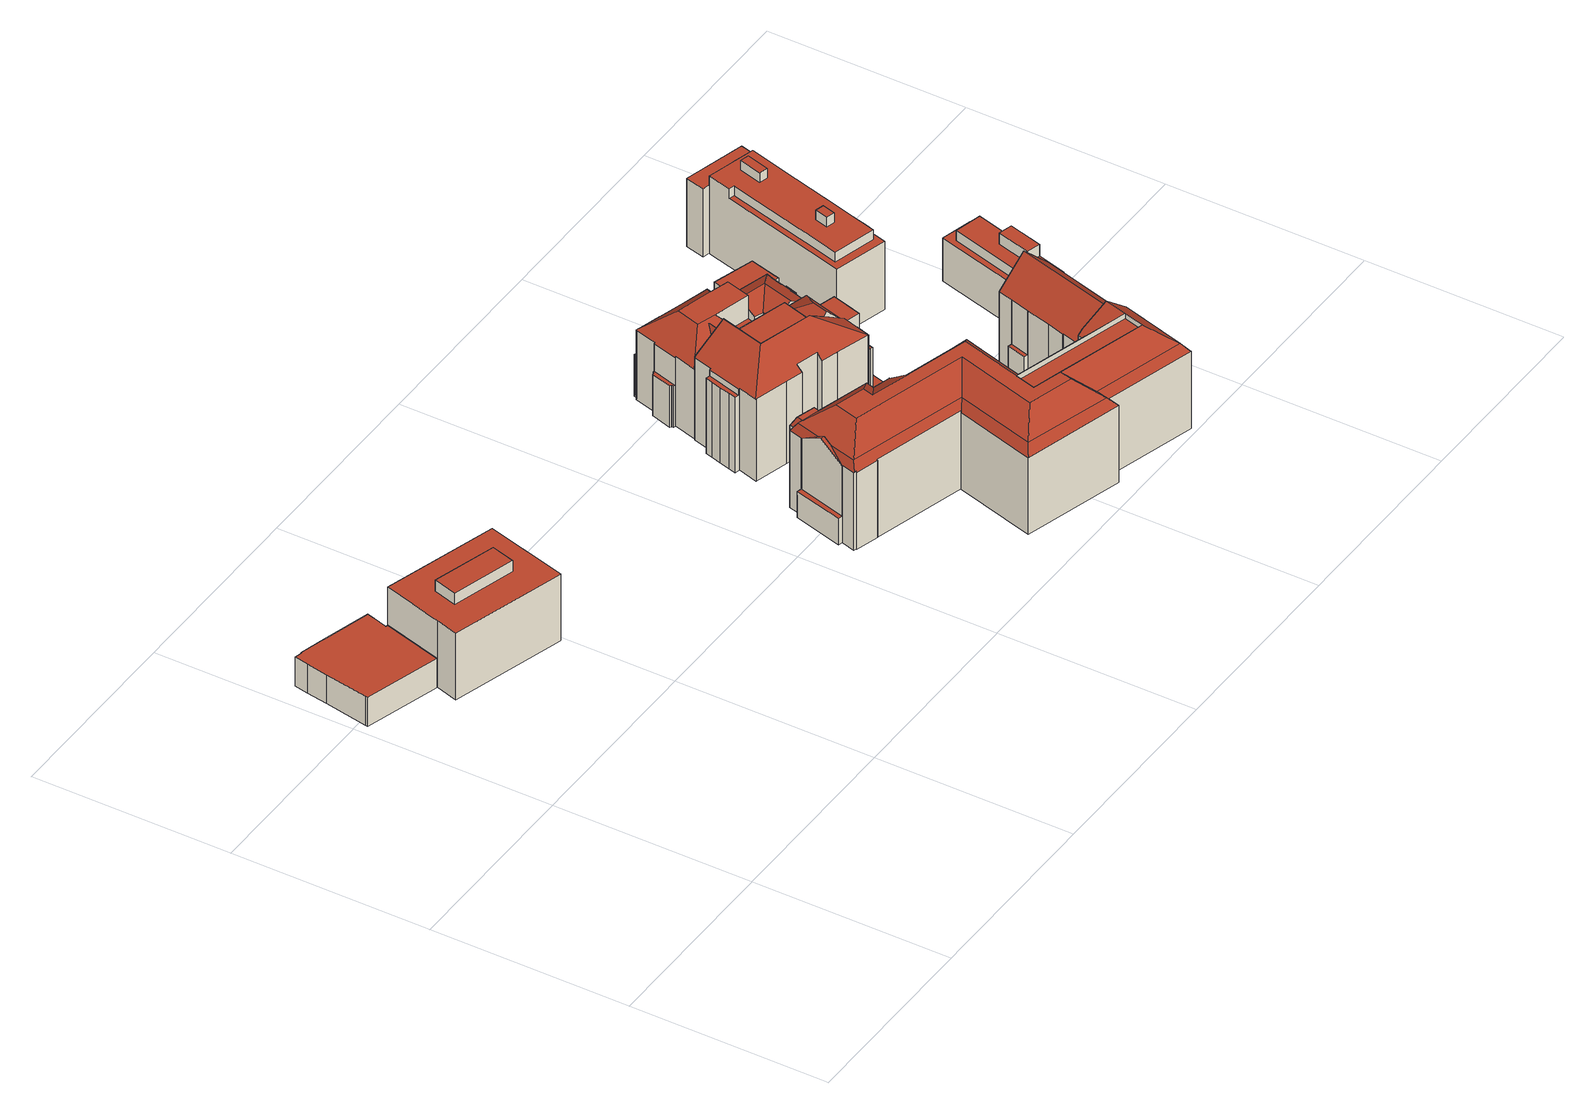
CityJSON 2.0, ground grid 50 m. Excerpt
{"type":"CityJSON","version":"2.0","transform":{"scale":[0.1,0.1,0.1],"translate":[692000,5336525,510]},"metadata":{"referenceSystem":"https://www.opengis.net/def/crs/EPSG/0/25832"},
"CityObjects":{
"building1":{"type":"Building","attributes":{"Gemeindeschluessel":"09162000","HoeheDach":"519.563","HoeheGrund":"511.660","Methode":"1000","NiedrigsteTraufeDesGebaeudes":"519.563","Geometrietyp2DReferenz":"3000","function":"31001_9998","roofType":"1000","measuredHeight":7.9,"storeysAboveGround":2},"geometry":[{"type":"Solid","lod":"2","boundaries":[[[[0,1,2,3]],[[4,5,6,7]],[[8,9,10,11]],[[12,0,3,13]],[[14,15,16,17]],[[1,4,7,2]],[[9,18,19,15,14,20,5,4,1,0,12,10]],[[6,5,20,21]],[[16,15,19,22]],[[20,14,17,21]],[[19,18,23,22]],[[18,9,8,23]],[[3,2,7,6,21,17,16,22,23,8,11,13]],[[11,10,12,13]]]],"semantics":{"surfaces":[{"type":"WallSurface"},{"type":"RoofSurface","Dachneigung":"90.000","Dachorientierung":"-1.000","Flaeche":"439.827","Z_MAX":"7.903","Z_MAX_ASL":"519.563","Z_MIN":"7.903","Z_MIN_ASL":"519.563"},{"type":"GroundSurface"}],"values":[[0,0,0,0,0,0,1,0,0,0,0,0,2,0]]}}]},
"building2":{"type":"Building","attributes":{"Gemeindeschluessel":"09162000","HoeheDach":"532.990","HoeheGrund":"511.790","Methode":"2000","NiedrigsteTraufeDesGebaeudes":"529.990","Geometrietyp2DReferenz":"3000","function":"31001_9998","roofType":"1000","measuredHeight":21.2,"storeysAboveGround":5},"address":[{"country":"Germany","locality":"München","thoroughfareName":"Leopoldstraße 3"}],"geometry":[{"type":"Solid","lod":"2","boundaries":[[[[24,25,26,27,28,29,30,31,32,33,34]],[[35,36,37,38]],[[39,40,41,42,43,44,45,46,47,48,49],[38,37,50,51]],[[46,45,44,32,31,30,29,47]],[[48,47,29,28]],[[36,52,50,37]],[[52,53,51,50]],[[35,53,52,36]],[[26,39,49,48,28,27]],[[53,35,38,51]],[[25,24,34,33,43,42,41,40,39,26]],[[44,43,33,32]]]],"semantics":{"surfaces":[{"type":"GroundSurface"},{"type":"WallSurface"},{"type":"RoofSurface","Dachneigung":"90.000","Dachorientierung":"-1.000","Flaeche":"544.392","Z_MAX":"18.200","Z_MAX_ASL":"529.990","Z_MIN":"18.200","Z_MIN_ASL":"529.990"},{"type":"RoofSurface","Dachneigung":"90.000","Dachorientierung":"-1.000","Flaeche":"103.008","Z_MAX":"21.200","Z_MAX_ASL":"532.990","Z_MIN":"21.200","Z_MIN_ASL":"532.990"}],"values":[[0,1,2,1,1,1,1,3,1,1,1,1]]}}]},
"building3":{"type":"Building","attributes":{"Gemeindeschluessel":"09162000","HoeheDach":"538.850","HoeheGrund":"510.760","Methode":"2000","NiedrigsteTraufeDesGebaeudes":"517.900","Geometrietyp2DReferenz":"3000","function":"31001_9998","roofType":"1000","measuredHeight":28.09,"storeysAboveGround":4},"address":[{"country":"Germany","locality":"München","thoroughfareName":"Leopoldstraße 8,10"}],"geometry":[{"type":"Solid","lod":"2","boundaries":[[[[54,55,56,57]],[[58,59,60,61]],[[62,63,64,65,66,67]],[[68,69,70,71]],[[72,73,74,75,76]],[[77,57,56,78]],[[79,80,81,82,83,84]],[[85,86,87,88,89,90]],[[91,92,93,94]],[[95,96,97,98,99,100,101]],[[102,67,66,103]],[[104,105,106,107,108,109]],[[106,110,111,112,113,107]],[[114,115,72,76]],[[116,117,118,119,120,94,93,121,122,123,85,90,62,67,102,124,125,115,114,126,127,128,105,104,129,130,131,132,133,134,135,136]],[[113,137,108,107]],[[74,138,139,140,141,142]],[[134,143,79,84,144,135]],[[98,97,132,131]],[[145,146,147,148]],[[149,150,116,136]],[[151,152,137,113,153]],[[154,118,117,155]],[[128,77,78,110,106,105]],[[120,156,91,94]],[[130,157,158,99,98,131]],[[146,145,156,120,119]],[[159,160,161,154,155]],[[161,147,146,154]],[[162,124,102,103,163]],[[164,148,147,165]],[[166,61,60,167]],[[63,89,88,64]],[[82,167,60,59,168]],[[149,136,135,144]],[[133,96,169,143,134]],[[89,63,62,90]],[[93,92,170,121]],[[69,65,64,88,87,70]],[[171,157,130,129]],[[86,85,123,172]],[[142,141,112,111]],[[151,153,58,173,174]],[[151,174,173,101,100]],[[170,175,122,121]],[[91,156,145,148,176,177,175,170,92]],[[178,179,142,111,55,54,180]],[[157,151,158]],[[84,83,149,144]],[[155,117,116,150,159]],[[110,78,56,55,111]],[[160,159,150,149,83]],[[127,126,178,180]],[[127,180,54,57,77,128]],[[181,125,124,162,182]],[[81,183,173,58,184]],[[82,168,160,83]],[[58,61,166,81,184]],[[179,75,74,142]],[[139,68,185,176,186,140]],[[97,96,133,132]],[[168,187,161,160]],[[146,119,118,154]],[[178,126,114,76,75,179]],[[108,137,152,151,157,171,109]],[[66,65,69,68]],[[72,115,125,181]],[[158,151,100,99]],[[165,187,168,59,58,153,113,112,141,140,186,164]],[[182,188,73,72,181]],[[68,71,185]],[[177,176,185,87,86,172]],[[162,163,138,188,182]],[[73,188,138,74]],[[161,187,165,147]],[[103,139,138,163]],[[87,185,71,70]],[[122,175,177,172,123]],[[66,68,139,103]],[[82,81,166,167]],[[173,183,95,101]],[[183,169,96,95]],[[109,171,129,104]],[[79,143,169,183,81,80]],[[186,176,148,164]]]],"semantics":{"surfaces":[{"type":"WallSurface"},{"type":"RoofSurface","Dachneigung":"59.174","Dachorientierung":"17.827","Flaeche":"2.311","Z_MAX":"24.580","Z_MAX_ASL":"535.340","Z_MIN":"23.460","Z_MIN_ASL":"534.220"},{"type":"RoofSurface","Dachneigung":"26.256","Dachorientierung":"107.941","Flaeche":"3.489","Z_MAX":"23.460","Z_MAX_ASL":"534.220","Z_MIN":"21.036","Z_MIN_ASL":"531.796"},{"type":"RoofSurface","Dachneigung":"90.000","Dachorientierung":"-1.000","Flaeche":"3.709","Z_MAX":"7.140","Z_MAX_ASL":"517.900","Z_MIN":"7.140","Z_MIN_ASL":"517.900"},{"type":"RoofSurface","Dachneigung":"50.966","Dachorientierung":"107.942","Flaeche":"104.123","Z_MAX":"28.090","Z_MAX_ASL":"538.850","Z_MIN":"23.460","Z_MIN_ASL":"534.220"},{"type":"RoofSurface","Dachneigung":"90.000","Dachorientierung":"-1.000","Flaeche":"59.352","Z_MAX":"20.480","Z_MAX_ASL":"531.240","Z_MIN":"20.480","Z_MIN_ASL":"531.240"},{"type":"RoofSurface","Dachneigung":"52.834","Dachorientierung":"17.827","Flaeche":"57.480","Z_MAX":"28.090","Z_MAX_ASL":"538.850","Z_MIN":"23.460","Z_MIN_ASL":"534.220"},{"type":"GroundSurface"},{"type":"RoofSurface","Dachneigung":"49.336","Dachorientierung":"17.827","Flaeche":"99.734","Z_MAX":"28.090","Z_MAX_ASL":"538.850","Z_MIN":"23.460","Z_MIN_ASL":"534.220"},{"type":"RoofSurface","Dachneigung":"32.653","Dachorientierung":"287.941","Flaeche":"60.347","Z_MAX":"23.460","Z_MAX_ASL":"534.220","Z_MIN":"21.048","Z_MIN_ASL":"531.808"},{"type":"RoofSurface","Dachneigung":"44.513","Dachorientierung":"17.827","Flaeche":"122.888","Z_MAX":"28.090","Z_MAX_ASL":"538.850","Z_MIN":"23.460","Z_MIN_ASL":"534.220"},{"type":"RoofSurface","Dachneigung":"41.590","Dachorientierung":"107.941","Flaeche":"9.948","Z_MAX":"23.460","Z_MAX_ASL":"534.220","Z_MIN":"21.017","Z_MIN_ASL":"531.777"},{"type":"RoofSurface","Dachneigung":"32.766","Dachorientierung":"197.967","Flaeche":"70.292","Z_MAX":"23.460","Z_MAX_ASL":"534.220","Z_MIN":"21.048","Z_MIN_ASL":"531.808"},{"type":"RoofSurface","Dachneigung":"49.360","Dachorientierung":"287.941","Flaeche":"150.425","Z_MAX":"28.090","Z_MAX_ASL":"538.850","Z_MIN":"23.460","Z_MIN_ASL":"534.220"},{"type":"RoofSurface","Dachneigung":"90.000","Dachorientierung":"-1.000","Flaeche":"167.491","Z_MAX":"26.730","Z_MAX_ASL":"537.490","Z_MIN":"26.730","Z_MIN_ASL":"537.490"},{"type":"RoofSurface","Dachneigung":"90.000","Dachorientierung":"-1.000","Flaeche":"14.754","Z_MAX":"7.270","Z_MAX_ASL":"518.030","Z_MIN":"7.270","Z_MIN_ASL":"518.030"},{"type":"RoofSurface","Dachneigung":"51.242","Dachorientierung":"107.941","Flaeche":"18.371","Z_MAX":"28.090","Z_MAX_ASL":"538.850","Z_MIN":"23.460","Z_MIN_ASL":"534.220"},{"type":"RoofSurface","Dachneigung":"45.189","Dachorientierung":"107.941","Flaeche":"106.123","Z_MAX":"28.090","Z_MAX_ASL":"538.850","Z_MIN":"23.460","Z_MIN_ASL":"534.220"},{"type":"RoofSurface","Dachneigung":"31.297","Dachorientierung":"197.827","Flaeche":"79.608","Z_MAX":"23.460","Z_MAX_ASL":"534.220","Z_MIN":"21.048","Z_MIN_ASL":"531.808"},{"type":"RoofSurface","Dachneigung":"23.734","Dachorientierung":"107.941","Flaeche":"7.622","Z_MAX":"23.460","Z_MAX_ASL":"534.220","Z_MIN":"20.970","Z_MIN_ASL":"531.730"},{"type":"RoofSurface","Dachneigung":"35.873","Dachorientierung":"107.807","Flaeche":"2.321","Z_MAX":"23.460","Z_MAX_ASL":"534.220","Z_MIN":"21.005","Z_MIN_ASL":"531.765"},{"type":"RoofSurface","Dachneigung":"36.735","Dachorientierung":"107.942","Flaeche":"53.669","Z_MAX":"23.460","Z_MAX_ASL":"534.220","Z_MIN":"21.027","Z_MIN_ASL":"531.787"},{"type":"RoofSurface","Dachneigung":"30.946","Dachorientierung":"197.967","Flaeche":"67.304","Z_MAX":"23.460","Z_MAX_ASL":"534.220","Z_MIN":"21.018","Z_MIN_ASL":"531.778"},{"type":"RoofSurface","Dachneigung":"44.133","Dachorientierung":"17.967","Flaeche":"161.481","Z_MAX":"28.090","Z_MAX_ASL":"538.850","Z_MIN":"23.460","Z_MIN_ASL":"534.220"},{"type":"RoofSurface","Dachneigung":"51.711","Dachorientierung":"197.967","Flaeche":"179.205","Z_MAX":"28.090","Z_MAX_ASL":"538.850","Z_MIN":"23.460","Z_MIN_ASL":"534.220"},{"type":"RoofSurface","Dachneigung":"30.890","Dachorientierung":"17.827","Flaeche":"38.409","Z_MAX":"23.460","Z_MAX_ASL":"534.220","Z_MIN":"21.036","Z_MIN_ASL":"531.796"},{"type":"RoofSurface","Dachneigung":"52.738","Dachorientierung":"287.942","Flaeche":"91.034","Z_MAX":"28.090","Z_MAX_ASL":"538.850","Z_MIN":"23.460","Z_MIN_ASL":"534.220"},{"type":"RoofSurface","Dachneigung":"48.465","Dachorientierung":"107.941","Flaeche":"22.266","Z_MAX":"28.090","Z_MAX_ASL":"538.850","Z_MIN":"23.460","Z_MIN_ASL":"534.220"},{"type":"RoofSurface","Dachneigung":"31.992","Dachorientierung":"17.827","Flaeche":"62.378","Z_MAX":"23.460","Z_MAX_ASL":"534.220","Z_MIN":"20.989","Z_MIN_ASL":"531.749"},{"type":"RoofSurface","Dachneigung":"59.520","Dachorientierung":"17.833","Flaeche":"2.571","Z_MAX":"23.460","Z_MAX_ASL":"534.220","Z_MIN":"21.046","Z_MIN_ASL":"531.806"},{"type":"RoofSurface","Dachneigung":"90.000","Dachorientierung":"-1.000","Flaeche":"261.345","Z_MAX":"28.090","Z_MAX_ASL":"538.850","Z_MIN":"28.090","Z_MIN_ASL":"538.850"},{"type":"RoofSurface","Dachneigung":"26.241","Dachorientierung":"17.827","Flaeche":"16.081","Z_MAX":"23.460","Z_MAX_ASL":"534.220","Z_MIN":"21.077","Z_MIN_ASL":"531.838"},{"type":"RoofSurface","Dachneigung":"23.009","Dachorientierung":"287.941","Flaeche":"14.227","Z_MAX":"23.460","Z_MAX_ASL":"534.220","Z_MIN":"21.000","Z_MIN_ASL":"531.760"},{"type":"RoofSurface","Dachneigung":"23.731","Dachorientierung":"287.943","Flaeche":"3.412","Z_MAX":"23.460","Z_MAX_ASL":"534.220","Z_MIN":"21.019","Z_MIN_ASL":"531.779"},{"type":"RoofSurface","Dachneigung":"90.000","Dachorientierung":"-1.000","Flaeche":"7.435","Z_MAX":"23.460","Z_MAX_ASL":"534.220","Z_MIN":"23.460","Z_MIN_ASL":"534.220"},{"type":"RoofSurface","Dachneigung":"49.878","Dachorientierung":"197.967","Flaeche":"124.603","Z_MAX":"28.090","Z_MAX_ASL":"538.850","Z_MIN":"23.460","Z_MIN_ASL":"534.220"},{"type":"RoofSurface","Dachneigung":"30.889","Dachorientierung":"17.828","Flaeche":"3.080","Z_MAX":"23.460","Z_MAX_ASL":"534.220","Z_MIN":"20.990","Z_MIN_ASL":"531.750"},{"type":"RoofSurface","Dachneigung":"62.251","Dachorientierung":"197.673","Flaeche":"5.371","Z_MAX":"24.580","Z_MAX_ASL":"535.340","Z_MIN":"21.000","Z_MIN_ASL":"531.760"},{"type":"RoofSurface","Dachneigung":"23.010","Dachorientierung":"287.941","Flaeche":"13.316","Z_MAX":"23.460","Z_MAX_ASL":"534.220","Z_MIN":"21.024","Z_MIN_ASL":"531.784"},{"type":"RoofSurface","Dachneigung":"61.219","Dachorientierung":"287.942","Flaeche":"35.276","Z_MAX":"28.090","Z_MAX_ASL":"538.850","Z_MIN":"23.460","Z_MIN_ASL":"534.220"},{"type":"RoofSurface","Dachneigung":"51.173","Dachorientierung":"197.827","Flaeche":"230.699","Z_MAX":"28.090","Z_MAX_ASL":"538.850","Z_MIN":"23.460","Z_MIN_ASL":"534.220"}],"values":[[0,0,0,1,2,3,4,0,0,5,0,0,6,0,7,0,8,0,0,9,0,10,0,0,0,0,0,11,12,0,13,14,15,0,0,0,0,0,0,0,0,16,17,0,0,18,19,20,21,0,0,22,0,0,0,23,24,0,25,26,0,27,0,0,28,29,0,0,30,31,0,32,33,34,35,36,37,0,38,0,0,0,0,39,40]]}}]},
"building4":{"type":"Building","attributes":{"Gemeindeschluessel":"09162000","HoeheDach":"540.320","HoeheGrund":"511.860","Methode":"2000","NiedrigsteTraufeDesGebaeudes":"517.241","Geometrietyp2DReferenz":"3000","function":"31001_2000","roofType":"2100","measuredHeight":28.46,"storeysAboveGround":8},"address":[{"country":"Germany","locality":"München","thoroughfareName":"Leopoldstraße 16"}],"geometry":[{"type":"Solid","lod":"2","boundaries":[[[[189,190,191,192,193,194,195]],[[196,197,198,199,200,201,202]],[[203,204,205,206,207,208,209,210]],[[211,212,213,214]],[[215,216,217,218]],[[208,207,219]],[[200,199,220,221]],[[222,223,224,225]],[[226,196,202,227,228,229]],[[230,231,232,233]],[[234,235,236,237,238]],[[199,198,239,220]],[[240,241,242,243]],[[216,244,245,217]],[[228,240,243,229]],[[246,247,210,209,248,249]],[[250,246,249,251,252,225,224,253,254,218,217,245,255,234,238,221,220,239,256,226,229,243,242,257,258,259,260,261,262,263,264,265,266,267,268,269,270,271]],[[207,206,272,273,192,191,274,219]],[[194,193,266,265]],[[261,275,276,277,190,189,262]],[[278,279,258,257]],[[270,280,281,282,283,271]],[[281,204,203,282]],[[197,196,226,256]],[[284,255,245,244]],[[248,285,251,249]],[[219,274,286]],[[287,288,260,259]],[[211,288,287,289,290,212]],[[291,280,270,269]],[[276,275,214,213,292]],[[274,191,190,277,233,232,286]],[[216,215,293,294,223,222,295,296,297,236,235,284,244]],[[294,253,224,223]],[[284,235,234,255]],[[238,237,298,201,200,221]],[[299,300,290,289,301,297]],[[286,232,231,299,297,296]],[[285,302,252,251]],[[283,303,250,271]],[[230,233,292,213,212,290,300]],[[273,272,268,267]],[[241,278,257,242]],[[252,302,295,222,225]],[[202,201,298,227]],[[296,295,302,285,248,209,208,219,286]],[[303,247,246,250]],[[266,193,192,273,267]],[[298,237,236,297,301,279,278,241,240,228,227]],[[293,215,218,254]],[[299,231,230,300]],[[260,288,211,214,275,261]],[[189,195,263,262]],[[198,197,256,239]],[[303,283,282,203,210,247]],[[268,272,206,205,291,269]],[[294,293,254,253]],[[280,291,205,204,281]],[[258,279,301,289,287,259]],[[194,265,264,263,195]],[[233,277,276,292]]]],"semantics":{"surfaces":[{"type":"RoofSurface","Dachneigung":"56.124","Dachorientierung":"15.648","Flaeche":"45.035","Z_MAX":"26.840","Z_MAX_ASL":"538.700","Z_MIN":"21.681","Z_MIN_ASL":"533.541"},{"type":"RoofSurface","Dachneigung":"90.000","Dachorientierung":"-1.000","Flaeche":"9.983","Z_MAX":"20.670","Z_MAX_ASL":"532.530","Z_MIN":"20.670","Z_MIN_ASL":"532.530"},{"type":"WallSurface"},{"type":"GroundSurface"},{"type":"RoofSurface","Dachneigung":"43.480","Dachorientierung":"105.672","Flaeche":"57.763","Z_MAX":"26.840","Z_MAX_ASL":"538.700","Z_MIN":"21.550","Z_MIN_ASL":"533.410"},{"type":"RoofSurface","Dachneigung":"90.000","Dachorientierung":"-1.000","Flaeche":"30.582","Z_MAX":"22.020","Z_MAX_ASL":"533.880","Z_MIN":"22.020","Z_MIN_ASL":"533.880"},{"type":"RoofSurface","Dachneigung":"90.000","Dachorientierung":"-1.000","Flaeche":"22.868","Z_MAX":"5.381","Z_MAX_ASL":"517.241","Z_MIN":"5.381","Z_MIN_ASL":"517.241"},{"type":"RoofSurface","Dachneigung":"43.480","Dachorientierung":"285.672","Flaeche":"58.240","Z_MAX":"26.840","Z_MAX_ASL":"538.700","Z_MIN":"21.550","Z_MIN_ASL":"533.410"},{"type":"RoofSurface","Dachneigung":"52.294","Dachorientierung":"195.845","Flaeche":"218.778","Z_MAX":"28.460","Z_MAX_ASL":"540.320","Z_MIN":"22.411","Z_MIN_ASL":"534.271"},{"type":"RoofSurface","Dachneigung":"58.410","Dachorientierung":"105.672","Flaeche":"46.708","Z_MAX":"28.460","Z_MAX_ASL":"540.320","Z_MIN":"22.290","Z_MIN_ASL":"534.150"},{"type":"RoofSurface","Dachneigung":"55.357","Dachorientierung":"285.668","Flaeche":"166.112","Z_MAX":"28.460","Z_MAX_ASL":"540.320","Z_MIN":"22.291","Z_MIN_ASL":"534.151"},{"type":"RoofSurface","Dachneigung":"90.000","Dachorientierung":"-1.000","Flaeche":"112.829","Z_MAX":"27.379","Z_MAX_ASL":"539.239","Z_MIN":"27.379","Z_MIN_ASL":"539.239"},{"type":"RoofSurface","Dachneigung":"90.000","Dachorientierung":"-1.000","Flaeche":"18.267","Z_MAX":"14.270","Z_MAX_ASL":"526.130","Z_MIN":"14.270","Z_MIN_ASL":"526.130"},{"type":"RoofSurface","Dachneigung":"90.000","Dachorientierung":"-1.000","Flaeche":"35.562","Z_MAX":"21.148","Z_MAX_ASL":"533.008","Z_MIN":"21.148","Z_MIN_ASL":"533.008"}],"values":[[0,1,2,2,2,2,2,2,2,2,2,2,2,2,2,2,3,4,2,2,2,2,2,2,2,2,2,2,5,2,6,7,8,2,2,2,2,2,2,2,2,2,2,2,2,9,2,2,10,2,11,2,2,2,12,2,2,13,2,2,2]]}}]},
"building5":{"type":"Building","attributes":{"Gemeindeschluessel":"09162000","HoeheDach":"536.640","HoeheGrund":"512.009","Methode":"2000","NiedrigsteTraufeDesGebaeudes":"523.307","Geometrietyp2DReferenz":"3000","function":"31001_2000","roofType":"3100","measuredHeight":24.63,"storeysAboveGround":6},"address":[{"country":"Germany","locality":"München","thoroughfareName":"Leopoldstraße 18"}],"geometry":[{"type":"Solid","lod":"2","boundaries":[[[[304,305,306,307]],[[308,309,310,311,312]],[[313,314,315,316]],[[317,318,319,320]],[[321,322,323,324]],[[315,314,325,326,327,328]],[[329,330,331,332]],[[333,334,335,336,337,338]],[[339,340,305,304,341,342]],[[318,343,344,319]],[[345,346,347,308,312]],[[348,349,350,351]],[[350,349,352,353,354,355]],[[336,356,357,358]],[[359,360,361,362]],[[363,364,365,366,367,368,369,322,321,370]],[[371,372,323,322,369]],[[373,374,375,376]],[[344,343,377,378,313,316]],[[379,380,381]],[[371,369,368,382,383,341,304,307]],[[325,384,385,326]],[[330,340,339,331]],[[386,387,388,389]],[[327,326,385,390]],[[391,359,362,392]],[[340,330,329,393,394,395,396,397,306,305]],[[397,396,398,399]],[[347,346,333,338]],[[400,401,402,403,348,351]],[[404,405,333,346,345]],[[383,401,400,406]],[[395,394,407,408]],[[334,333,405,409]],[[353,352,403,402]],[[410,411,370,321,324]],[[412,413,337,382,368,367]],[[360,414,415,361]],[[345,378,377,404]],[[416,390,385,384,417,418]],[[396,395,408,398]],[[419,420,421,422]],[[414,317,320,415]],[[423,424,366,365,425]],[[356,336,335,426]],[[427,428,375,374]],[[365,364,429,411,410,425]],[[312,311,389,388,430]],[[367,427,374,373,309,412]],[[372,371,307,306,397,399]],[[412,309,308,347,413]],[[424,428,427,367,366]],[[315,328,416,418,431,422,421,381,432,387,386,423,425,410,324,323,372,399,398,408,407,433,332,331,339,342,406,400,351,350,355,357,356,426,392,362,361,415,320,319,344,316]],[[387,432,381,380,430,388]],[[354,353,402,401,383,382,337,336,358]],[[380,379,420,419,434,417,384,325,314,313,378,345,312,430]],[[392,426,335,334,409,391]],[[420,379,381,421]],[[354,358,357,355]],[[394,393,433,407]],[[389,311,310,376,375,428,424,423,386]],[[327,390,416,328]],[[341,383,406,342]],[[363,429,364]],[[431,418,417,434]],[[434,419,422,431]],[[413,347,338,337]],[[429,363,370,411]],[[310,309,373,376]],[[404,377,343,318,317,414,360,359,391,409,405]],[[349,348,403,352]],[[393,329,332,433]]]],"semantics":{"surfaces":[{"type":"WallSurface"},{"type":"RoofSurface","Dachneigung":"58.298","Dachorientierung":"195.631","Flaeche":"25.368","Z_MAX":"22.622","Z_MAX_ASL":"534.631","Z_MIN":"19.839","Z_MIN_ASL":"531.848"},{"type":"RoofSurface","Dachneigung":"41.143","Dachorientierung":"105.826","Flaeche":"24.577","Z_MAX":"24.631","Z_MAX_ASL":"536.640","Z_MIN":"18.831","Z_MIN_ASL":"530.840"},{"type":"RoofSurface","Dachneigung":"58.296","Dachorientierung":"15.638","Flaeche":"53.718","Z_MAX":"22.622","Z_MAX_ASL":"534.631","Z_MIN":"19.692","Z_MIN_ASL":"531.701"},{"type":"RoofSurface","Dachneigung":"44.523","Dachorientierung":"195.641","Flaeche":"68.696","Z_MAX":"24.631","Z_MAX_ASL":"536.640","Z_MIN":"18.902","Z_MIN_ASL":"530.911"},{"type":"RoofSurface","Dachneigung":"90.000","Dachorientierung":"-1.000","Flaeche":"8.397","Z_MAX":"18.311","Z_MAX_ASL":"530.320","Z_MIN":"18.311","Z_MIN_ASL":"530.320"},{"type":"RoofSurface","Dachneigung":"47.956","Dachorientierung":"285.835","Flaeche":"105.496","Z_MAX":"24.631","Z_MAX_ASL":"536.640","Z_MIN":"18.831","Z_MIN_ASL":"530.840"},{"type":"RoofSurface","Dachneigung":"90.000","Dachorientierung":"-1.000","Flaeche":"3.761","Z_MAX":"18.459","Z_MAX_ASL":"530.468","Z_MIN":"18.459","Z_MIN_ASL":"530.468"},{"type":"RoofSurface","Dachneigung":"90.000","Dachorientierung":"-1.000","Flaeche":"6.158","Z_MAX":"11.301","Z_MAX_ASL":"523.310","Z_MIN":"11.301","Z_MIN_ASL":"523.310"},{"type":"RoofSurface","Dachneigung":"90.000","Dachorientierung":"-1.000","Flaeche":"93.072","Z_MAX":"24.631","Z_MAX_ASL":"536.640","Z_MIN":"24.631","Z_MIN_ASL":"536.640"},{"type":"RoofSurface","Dachneigung":"59.459","Dachorientierung":"285.837","Flaeche":"31.982","Z_MAX":"22.622","Z_MAX_ASL":"534.631","Z_MIN":"19.839","Z_MIN_ASL":"531.848"},{"type":"RoofSurface","Dachneigung":"42.836","Dachorientierung":"105.836","Flaeche":"20.986","Z_MAX":"24.631","Z_MAX_ASL":"536.640","Z_MIN":"18.831","Z_MIN_ASL":"530.840"},{"type":"GroundSurface"},{"type":"RoofSurface","Dachneigung":"48.463","Dachorientierung":"15.640","Flaeche":"128.960","Z_MAX":"24.631","Z_MAX_ASL":"536.640","Z_MIN":"18.831","Z_MIN_ASL":"530.840"},{"type":"RoofSurface","Dachneigung":"59.459","Dachorientierung":"105.833","Flaeche":"57.843","Z_MAX":"22.622","Z_MAX_ASL":"534.631","Z_MIN":"19.692","Z_MIN_ASL":"531.701"},{"type":"RoofSurface","Dachneigung":"25.462","Dachorientierung":"105.838","Flaeche":"14.326","Z_MAX":"24.061","Z_MAX_ASL":"536.070","Z_MIN":"18.934","Z_MIN_ASL":"530.943"},{"type":"RoofSurface","Dachneigung":"25.459","Dachorientierung":"285.837","Flaeche":"14.351","Z_MAX":"24.061","Z_MAX_ASL":"536.070","Z_MIN":"18.924","Z_MIN_ASL":"530.933"},{"type":"RoofSurface","Dachneigung":"90.000","Dachorientierung":"-1.000","Flaeche":"85.442","Z_MAX":"18.641","Z_MAX_ASL":"530.650","Z_MIN":"18.641","Z_MIN_ASL":"530.650"},{"type":"RoofSurface","Dachneigung":"89.991","Dachorientierung":"105.662","Flaeche":"5.916","Z_MAX":"11.299","Z_MAX_ASL":"523.308","Z_MIN":"11.298","Z_MIN_ASL":"523.307"}],"values":[[0,1,0,0,0,0,0,2,0,0,3,0,0,0,0,4,0,5,0,0,6,0,0,0,7,0,8,0,0,0,0,0,0,0,0,0,9,0,0,0,0,0,0,0,0,0,0,10,0,0,0,11,12,0,13,14,0,0,0,0,0,0,0,15,0,0,0,16,0,17,18,0]]}}]},
"building6":{"type":"Building","attributes":{"Gemeindeschluessel":"09162000","HoeheDach":"514.460","HoeheGrund":"511.820","Methode":"2000","NiedrigsteTraufeDesGebaeudes":"513.270","Geometrietyp2DReferenz":"3000","function":"31001_2000","roofType":"1000","measuredHeight":2.64,"storeysAboveGround":1},"geometry":[{"type":"Solid","lod":"2","boundaries":[[[[435,436,437,438,439,440]],[[441,442,443,444]],[[445,446,447,448]],[[449,450,451,452,445,448]],[[453,454,455,456]],[[435,440,457,458,459,460,461,462,463,464,465,456,455,466,449,448,447,467,468,469,470,471,472,444,443,473,474,475,476]],[[446,477,467,447]],[[478,479,480,481,482]],[[451,483,484,452]],[[485,438,437,486]],[[467,477,487,488,489,468]],[[490,491,463,462]],[[492,453,456,465]],[[493,494,458,457]],[[495,496,475,474]],[[497,495,474,473]],[[498,499,496,495,497,442,441,500,501]],[[502,488,487,503]],[[504,436,435,476]],[[500,441,444,472]],[[439,493,457,440]],[[468,489,485,486,505,469]],[[506,507,461,460]],[[470,480,479,498,501,471]],[[494,508,459,458]],[[509,503,487,477,446,445,452,484]],[[501,500,472,471]],[[510,492,465,464]],[[482,481,511,512]],[[507,490,462,461]],[[513,502,503,509]],[[454,514,466,455]],[[442,497,473,443]],[[499,498,479,478]],[[469,505,511,481,480,470]],[[483,513,509,484]],[[436,504,512,511,505,486,437]],[[510,491,490,507,506,508,494,493,439,438,485,489,488,502,513,483,451,450,514,454,453,492]],[[475,496,499,478,482,512,504,476]],[[514,450,449,466]],[[491,510,464,463]],[[508,506,460,459]]]],"semantics":{"surfaces":[{"type":"WallSurface"},{"type":"GroundSurface"},{"type":"RoofSurface","Dachneigung":"90.000","Dachorientierung":"-1.000","Flaeche":"16.521","Z_MAX":"2.260","Z_MAX_ASL":"514.080","Z_MIN":"2.260","Z_MIN_ASL":"514.080"},{"type":"RoofSurface","Dachneigung":"90.000","Dachorientierung":"-1.000","Flaeche":"33.246","Z_MAX":"2.640","Z_MAX_ASL":"514.460","Z_MIN":"2.640","Z_MIN_ASL":"514.460"},{"type":"RoofSurface","Dachneigung":"90.000","Dachorientierung":"-1.000","Flaeche":"11.171","Z_MAX":"1.450","Z_MAX_ASL":"513.270","Z_MIN":"1.450","Z_MIN_ASL":"513.270"},{"type":"RoofSurface","Dachneigung":"90.000","Dachorientierung":"-1.000","Flaeche":"35.657","Z_MAX":"1.690","Z_MAX_ASL":"513.510","Z_MIN":"1.690","Z_MIN_ASL":"513.510"},{"type":"RoofSurface","Dachneigung":"90.000","Dachorientierung":"-1.000","Flaeche":"54.672","Z_MAX":"2.450","Z_MAX_ASL":"514.270","Z_MIN":"2.450","Z_MIN_ASL":"514.270"}],"values":[[0,0,0,0,0,1,0,2,0,0,0,0,0,0,0,0,3,0,0,0,0,0,0,0,0,4,0,0,0,0,0,0,0,0,0,0,5,6,0,0,0,0]]}}]},
"building7":{"type":"Building","attributes":{"Gemeindeschluessel":"09162000","HoeheDach":"513.951","HoeheGrund":"511.460","Methode":"1000","NiedrigsteTraufeDesGebaeudes":"513.951","Geometrietyp2DReferenz":"3000","function":"31001_2000","roofType":"1000","measuredHeight":2.49,"storeysAboveGround":1},"geometry":[{"type":"Solid","lod":"2","boundaries":[[[[515,516,517,518]],[[519,517,516,520]],[[521,515,518,522]],[[520,521,522,519]],[[520,516,515,521]],[[522,518,517,519]]]],"semantics":{"surfaces":[{"type":"GroundSurface"},{"type":"WallSurface"},{"type":"RoofSurface","Dachneigung":"90.000","Dachorientierung":"-1.000","Flaeche":"14.969","Z_MAX":"2.491","Z_MAX_ASL":"513.951","Z_MIN":"2.491","Z_MIN_ASL":"513.951"}],"values":[[0,1,1,2,1,1]]}}]},
"building8":{"type":"Building","attributes":{"Gemeindeschluessel":"09162000","HoeheDach":"513.537","HoeheGrund":"510.950","Methode":"1000","NiedrigsteTraufeDesGebaeudes":"513.537","Geometrietyp2DReferenz":"3000","function":"31001_2000","roofType":"1000","measuredHeight":2.59},"geometry":[{"type":"Solid","lod":"2","boundaries":[[[[523,524,525,526]],[[526,525,527,528,529,530,531,532,533]],[[534,535,536,537,538,524,523,539,540]],[[534,540,532,531]],[[536,535,530,529]],[[524,538,527,525]],[[539,523,526,533]],[[538,537,528,527]],[[540,539,533,532]],[[535,534,531,530]],[[537,536,529,528]]]],"semantics":{"surfaces":[{"type":"WallSurface"},{"type":"GroundSurface"},{"type":"RoofSurface","Dachneigung":"90.000","Dachorientierung":"-1.000","Flaeche":"25.357","Z_MAX":"2.587","Z_MAX_ASL":"513.537","Z_MIN":"2.587","Z_MIN_ASL":"513.537"}],"values":[[0,1,2,0,0,0,0,0,0,0,0]]}}]},
"building9":{"type":"Building","attributes":{"Gemeindeschluessel":"09162000","HoeheDach":"516.292","HoeheGrund":"511.710","Methode":"1000","NiedrigsteTraufeDesGebaeudes":"516.292","Geometrietyp2DReferenz":"3000","function":"31001_2000","roofType":"1000","measuredHeight":4.58,"storeysAboveGround":1},"geometry":[{"type":"Solid","lod":"2","boundaries":[[[[541,542,543,544,545,546,547,548]],[[547,546,549,550]],[[551,552,542,541]],[[545,544,553,554]],[[553,544,543,555]],[[556,550,549,554,553,555,552,551]],[[549,546,545,554]],[[547,550,556,548]],[[556,551,541,548]],[[555,543,542,552]]]],"semantics":{"surfaces":[{"type":"GroundSurface"},{"type":"WallSurface"},{"type":"RoofSurface","Dachneigung":"90.000","Dachorientierung":"-1.000","Flaeche":"77.063","Z_MAX":"4.582","Z_MAX_ASL":"516.292","Z_MIN":"4.582","Z_MIN_ASL":"516.292"}],"values":[[0,1,1,1,1,2,1,1,1,1]]}}]},
"building10":{"type":"Building","attributes":{"Gemeindeschluessel":"09162000","HoeheDach":"537.200","HoeheGrund":"510.720","Methode":"2000","NiedrigsteTraufeDesGebaeudes":"516.220","Geometrietyp2DReferenz":"3000","function":"31001_9998","roofType":"3100","measuredHeight":26.48,"storeysAboveGround":6},"address":[{"country":"Germany","locality":"München","thoroughfareName":"Leopoldstraße 12"}],"geometry":[{"type":"Solid","lod":"2","boundaries":[[[[557,558,559,560]],[[561,562,563,564,565,566]],[[567,568,569,570,571,572]],[[573,574,575,576]],[[577,578,579,580]],[[581,568,567,582]],[[569,583,584,570]],[[578,577,585,560,559,571,570,584,586,587]],[[588,589,590,591,592,593]],[[594,595,596,581,582]],[[597,598,599,573,576]],[[567,572,558,557,600,580,579,601,602,603,588,593,561,566,597,576,575,604,594,582]],[[590,564,563,591]],[[571,559,558,572]],[[585,577,580,600]],[[583,589,588,603]],[[599,598,565,564,590,589,583,569,568,581,596]],[[587,586,602,601]],[[602,586,584,583,603]],[[605,574,573,599,596,595]],[[565,598,597,566]],[[605,595,594,604]],[[601,579,578,587]],[[592,562,561,593]],[[574,605,604,575]],[[563,562,592,591]],[[560,585,600,557]]]],"semantics":{"surfaces":[{"type":"WallSurface"},{"type":"RoofSurface","Dachneigung":"90.000","Dachorientierung":"-1.000","Flaeche":"6.914","Z_MAX":"5.500","Z_MAX_ASL":"516.220","Z_MIN":"5.500","Z_MIN_ASL":"516.220"},{"type":"GroundSurface"},{"type":"RoofSurface","Dachneigung":"45.427","Dachorientierung":"287.619","Flaeche":"266.252","Z_MAX":"26.480","Z_MAX_ASL":"537.200","Z_MIN":"19.300","Z_MIN_ASL":"530.020"},{"type":"RoofSurface","Dachneigung":"45.427","Dachorientierung":"107.619","Flaeche":"267.447","Z_MAX":"26.480","Z_MAX_ASL":"537.200","Z_MIN":"19.349","Z_MIN_ASL":"530.069"},{"type":"RoofSurface","Dachneigung":"90.000","Dachorientierung":"-1.000","Flaeche":"4.961","Z_MAX":"7.320","Z_MAX_ASL":"518.040","Z_MIN":"7.320","Z_MIN_ASL":"518.040"}],"values":[[0,0,0,0,0,0,0,1,0,0,0,2,0,0,0,0,3,0,0,4,0,0,0,0,0,5,0]]}}]},
"building11":{"type":"Building","attributes":{"Gemeindeschluessel":"09162000","HoeheDach":"533.940","HoeheGrund":"510.150","Methode":"1000","NiedrigsteTraufeDesGebaeudes":"528.690","Geometrietyp2DReferenz":"3000","function":"31001_1000","roofType":"1000","measuredHeight":23.79,"storeysAboveGround":6},"address":[{"country":"Germany","locality":"München","thoroughfareName":"Ohmstraße 6"}],"geometry":[{"type":"Solid","lod":"2","boundaries":[[[[606,607,608,609]],[[610,611,612,613]],[[614,615,616,617]],[[618,619,620,621]],[[622,623,624,625,626,627,628,629,630,631]],[[632,614,617,633]],[[608,607,634,635]],[[636,637,638,639,640,641,642,643,644,625,624,645,646,647,648,619,618],[633,617,616,649],[650,651,635,634]],[[615,652,649,616]],[[611,653,654,612]],[[609,608,635,651]],[[648,647,646,645,655,656,657,658,620,619]],[[659,660,661,662,653,611,610,663,664,665,666,626,667,668,669,670,671,672,673,674,675,621,620,658,657,656,655,623,622,631,676]],[[643,642,641,670,669,668,667,626,625,644]],[[677,654,653,662,661,678]],[[676,631,630,679]],[[652,632,633,649]],[[645,624,623,655]],[[654,677,678,680,681,679,630,629,628,627,682,683,684,685,613,612]],[[607,606,650,634]],[[610,613,685,684,664,663]],[[627,626,666,665,683,682]],[[606,609,651,650]],[[632,652,615,614]],[[681,680,660,659,676,679]],[[661,660,680,678]],[[675,674,673,672,671,670,641,640,639,638,637,636,618,621]],[[665,664,684,683]]]],"semantics":{"surfaces":[{"type":"RoofSurface","Dachneigung":"90.000","Dachorientierung":"-1.000","Flaeche":"13.309","Z_MAX":"23.790","Z_MAX_ASL":"533.940","Z_MIN":"23.790","Z_MIN_ASL":"533.940"},{"type":"WallSurface"},{"type":"RoofSurface","Dachneigung":"90.000","Dachorientierung":"-1.000","Flaeche":"409.303","Z_MAX":"21.190","Z_MAX_ASL":"531.340","Z_MIN":"21.190","Z_MIN_ASL":"531.340"},{"type":"RoofSurface","Dachneigung":"90.000","Dachorientierung":"-1.000","Flaeche":"198.447","Z_MAX":"18.540","Z_MAX_ASL":"528.690","Z_MIN":"18.540","Z_MIN_ASL":"528.690"},{"type":"GroundSurface"},{"type":"RoofSurface","Dachneigung":"90.000","Dachorientierung":"-1.000","Flaeche":"7.821","Z_MAX":"23.780","Z_MAX_ASL":"533.930","Z_MIN":"23.780","Z_MIN_ASL":"533.930"}],"values":[[0,1,1,1,1,1,1,2,1,1,1,1,3,1,1,1,1,1,4,1,1,1,1,5,1,1,1,1]]}}]},
"building12":{"type":"Building","attributes":{"Gemeindeschluessel":"09162000","HoeheDach":"528.190","HoeheGrund":"510.630","Methode":"2000","NiedrigsteTraufeDesGebaeudes":"522.420","Geometrietyp2DReferenz":"3000","function":"31001_1000","roofType":"1000","measuredHeight":17.56,"storeysAboveGround":5},"geometry":[{"type":"Solid","lod":"2","boundaries":[[[[686,687,688,689,690,691]],[[692,693,691,690]],[[694,695,696,697]],[[695,689,688,696]],[[693,698,699,700,701,702,703,704,686,691]],[[689,695,694,705,706,707,708,709,710,711,692,690]],[[686,704,712,687]],[[703,713,712,704]],[[705,694,697,714]],[[715,716,717,718]],[[717,716,709,708]],[[699,698,711,710,715,718,707,706,719,720]],[[712,713,721,722,723,720,719,714,697,696,688,687]],[[706,705,714,719]],[[702,701,722,721]],[[700,699,720,723]],[[701,700,723,722]],[[718,717,708,707]],[[692,711,698,693]],[[716,715,710,709]],[[702,721,713,703]]]],"semantics":{"surfaces":[{"type":"WallSurface"},{"type":"RoofSurface","Dachneigung":"90.000","Dachorientierung":"-1.000","Flaeche":"57.835","Z_MAX":"11.790","Z_MAX_ASL":"522.420","Z_MIN":"11.790","Z_MIN_ASL":"522.420"},{"type":"RoofSurface","Dachneigung":"90.000","Dachorientierung":"-1.000","Flaeche":"152.119","Z_MAX":"14.500","Z_MAX_ASL":"525.130","Z_MIN":"14.500","Z_MIN_ASL":"525.130"},{"type":"RoofSurface","Dachneigung":"90.000","Dachorientierung":"-1.000","Flaeche":"31.160","Z_MAX":"17.560","Z_MAX_ASL":"528.190","Z_MIN":"17.560","Z_MIN_ASL":"528.190"},{"type":"GroundSurface"}],"values":[[0,0,0,0,1,2,0,0,0,3,0,0,4,0,0,0,0,0,0,0,0]]}}]}
},
"vertices":[
[241,1062,96],[199,912,96],[199,912,17],[241,1062,17],[7,968,96],[8,973,96],[8,973,17],[7,968,17],[130,1152,17],[130,1152,96],[251,1118,96],[251,1118,17],[236,1063,96],[236,1063,17],[38,1139,96],[44,1173,96],[44,1173,17],[38,1139,17],[65,1170,96],[64,1168,96],[28,1084,96],[28,1084,17],[64,1168,17],[65,1170,17],
[505,886,18],[493,843,18],[474,771,18],[472,771,18],[182,855,18],[199,912,18],[203,927,18],[220,986,18],[241,1062,18],[530,977,18],[509,902,18],[444,921,230],[427,862,230],[427,862,200],[444,921,200],[474,771,200],[493,843,200],[505,886,200],[509,902,200],[530,977,200],[241,1062,200],[220,986,200],[203,927,200],[199,912,200],[182,855,200],[472,771,200],[266,909,200],[283,968,200],[266,909,230],[283,968,230],
[1336,515,217],[1333,505,217],[1333,505,79],[1336,515,79],[1467,237,289],[1453,186,289],[1453,186,275],[1467,237,275],[1108,567,8],[1108,567,80],[1120,564,80],[1120,564,218],[1120,563,218],[1120,563,8],[1119,521,242],[1109,524,242],[1104,506,253],[1114,503,253],[1213,588,219],[1199,580,242],[1195,566,242],[1210,577,218],[1210,577,219],[1370,506,79],[1367,496,79],[1787,209,289],[1783,195,289],[1771,152,289],[1757,101,289],[1796,29,242],[1842,193,242],[1086,440,8],[1086,440,218],[1085,440,218],[1085,440,80],[1075,443,80],[1075,443,8],[1140,386,221],[1140,385,218],[1140,385,8],[1140,386,8],[1702,218,212],[1705,229,212],[1706,234,212],[1547,282,212],[1585,419,212],[1568,424,212],[1524,268,212],[1130,599,8],[1130,599,218],[1585,434,8],[1367,496,8],[1367,496,243],[1367,495,243],[1367,495,218],[1585,434,219],[1367,496,242],[1323,508,242],[1251,465,289],[1351,437,289],[1210,577,8],[1213,588,8],[1579,75,8],[1577,65,8],[1571,45,8],[1317,116,8],[1375,321,8],[1081,401,8],[1082,403,8],[1076,405,8],[1141,596,8],[1144,608,8],[1342,539,8],[1336,516,8],[1370,506,8],[1586,435,8],[1589,434,8],[1547,282,8],[1706,234,8],[1705,229,8],[1720,228,8],[1859,188,8],[1809,10,8],[1363,481,242],[1147,579,242],[1136,582,242],[1180,514,289],[1258,492,289],[1329,529,242],[1720,228,250],[1859,188,218],[1374,319,218],[1317,116,218],[1336,127,242],[1393,329,242],[1809,10,218],[1579,75,218],[1568,424,242],[1523,436,242],[1511,392,289],[1571,45,218],[1577,65,218],[1375,321,221],[1589,434,218],[1585,419,218],[1579,74,218],[1562,94,242],[1554,65,242],[1141,596,219],[1140,596,218],[1461,370,289],[1403,165,289],[1771,152,275],[1757,101,275],[1528,165,289],[1705,229,242],[1081,401,218],[1586,435,217],[1076,405,219],[1524,268,242],[1555,380,242],[1082,403,221],[1089,414,242],[1077,404,221],[1342,539,218],[1342,539,219],[1336,516,218],[1144,608,218],[1144,607,220],[1702,218,242],[1690,174,289],[1108,483,242],[1163,453,289],[1519,132,289],[1151,594,242],
[1433,825,235],[1430,826,235],[1456,739,287],[1523,798,237],[1522,798,237],[1523,800,236],[1434,825,235],[1182,841,225],[1177,824,225],[1169,798,225],[1162,771,225],[1157,753,225],[1167,750,225],[1192,838,225],[1494,686,161],[1494,686,230],[1515,763,230],[1515,763,234],[1494,686,234],[1494,686,241],[1482,646,241],[1482,646,161],[1370,843,239],[1360,806,239],[1360,806,72],[1370,843,72],[1290,680,256],[1286,664,243],[1286,664,19],[1290,680,19],[1477,690,252],[1162,771,19],[1157,753,19],[1468,612,243],[1386,636,243],[1386,636,19],[1468,612,19],[1182,841,19],[1192,838,242],[1195,838,244],[1195,838,19],[1419,790,292],[1397,713,292],[1397,713,234],[1419,790,234],[1156,700,19],[1156,700,243],[1156,701,243],[1170,750,243],[1170,750,19],[1169,798,19],[1208,886,243],[1210,886,245],[1210,886,19],[1208,886,19],[1242,676,243],[1242,676,19],[1519,636,19],[1519,636,161],[1482,647,242],[1482,647,19],[1526,634,19],[1473,616,19],[1472,611,19],[1342,648,19],[1347,664,19],[1158,700,19],[1177,824,19],[1211,887,19],[1288,866,19],[1367,844,19],[1368,843,19],[1373,842,19],[1433,825,19],[1434,825,19],[1479,812,19],[1523,800,19],[1522,798,19],[1524,798,19],[1514,763,19],[1558,751,19],[1548,715,19],[1527,639,19],[1514,763,235],[1524,798,235],[1445,700,287],[1373,842,72],[1429,826,72],[1429,826,234],[1211,887,245],[1288,866,300],[1548,715,230],[1536,674,230],[1536,674,161],[1527,639,161],[1158,700,243],[1473,616,242],[1437,702,278],[1367,844,239],[1368,843,239],[1292,865,239],[1282,828,239],[1558,751,230],[1419,790,72],[1347,664,256],[1342,648,243],[1470,611,243],[1397,713,303],[1260,752,303],[1167,750,242],[1260,752,292],[1282,828,292],[1292,865,303],[1472,611,242],[1526,634,161],
[1242,1008,208],[1242,1008,133],[1224,945,133],[1224,945,208],[1432,909,246],[1426,885,231],[1420,866,219],[1443,859,218],[1501,890,246],[1555,907,219],[1546,877,219],[1546,877,20],[1555,907,20],[1578,913,206],[1578,910,206],[1578,910,20],[1578,913,20],[1211,887,209],[1210,887,209],[1210,887,20],[1211,887,20],[1549,876,217],[1549,876,205],[1561,873,205],[1561,873,20],[1234,1005,133],[1237,1007,133],[1237,1007,20],[1234,1005,20],[1445,955,208],[1455,990,208],[1453,990,211],[1458,1008,211],[1394,961,266],[1443,947,208],[1239,1009,20],[1239,1009,133],[1244,1008,210],[1244,1008,20],[1575,901,206],[1575,901,20],[1562,922,217],[1445,955,217],[1443,947,222],[1268,1074,133],[1329,1056,133],[1329,1056,20],[1268,1074,20],[1327,1047,133],[1327,1047,208],[1326,1045,210],[1326,1045,20],[1458,1008,20],[1392,1027,20],[1392,1027,210],[1483,985,206],[1491,1011,206],[1491,1011,20],[1483,985,20],[1308,913,261],[1318,857,209],[1367,844,210],[1367,846,212],[1333,911,266],[1285,925,266],[1210,888,210],[1270,871,209],[1226,945,210],[1226,945,20],[1426,885,203],[1385,897,203],[1380,878,203],[1420,866,203],[1557,906,206],[1557,906,217],[1523,800,219],[1523,800,220],[1523,800,20],[1303,986,266],[1260,1064,210],[1541,847,217],[1541,847,205],[1444,859,20],[1434,825,20],[1434,825,219],[1444,859,219],[1552,843,205],[1482,982,206],[1482,982,20],[1231,1005,133],[1216,954,133],[1219,952,133],[1220,949,133],[1220,946,133],[1220,949,20],[1220,946,20],[1264,1063,20],[1264,1063,210],[1265,1065,208],[1265,1065,133],[1562,922,206],[1445,955,206],[1260,1064,20],[1216,954,20],[1219,952,20],[1455,990,206],[1288,866,20],[1288,866,248],[1426,885,266],[1443,947,266],[1596,980,206],[1596,980,20],[1552,843,20],[1538,848,219],[1538,848,20],[1525,802,219],[1524,802,219],[1524,802,20],[1525,802,20],[1377,878,20],[1377,878,212],[1367,844,20],[1453,990,20],[1385,897,208],[1380,878,208],[1294,864,261],[1479,812,246],[1528,815,20],[1479,812,20],[1231,1005,20],[1528,815,219],
[1568,624,18],[1568,624,35],[1568,623,35],[1568,623,43],[1558,590,43],[1558,590,18],[1524,798,45],[1522,798,45],[1522,798,18],[1524,798,18],[1473,616,33],[1482,647,33],[1482,647,18],[1473,616,18],[1472,611,18],[1472,611,43],[1473,614,43],[1473,614,33],[1456,570,43],[1460,584,43],[1460,584,18],[1456,570,18],[1555,590,18],[1546,559,18],[1515,568,18],[1514,568,18],[1508,567,18],[1495,564,18],[1489,564,18],[1483,564,18],[1476,564,18],[1468,612,18],[1519,636,18],[1526,634,18],[1527,639,18],[1548,715,18],[1558,751,18],[1514,763,18],[1523,800,18],[1597,779,18],[1609,775,18],[1569,627,18],[1519,636,33],[1599,739,41],[1558,750,41],[1548,715,41],[1547,712,41],[1590,703,41],[1482,611,43],[1482,611,33],[1526,635,43],[1526,635,35],[1520,636,33],[1520,636,43],[1526,634,43],[1495,564,43],[1489,564,43],[1476,564,43],[1555,590,43],[1546,559,43],[1597,779,45],[1609,775,45],[1523,800,45],[1558,750,45],[1599,739,45],[1514,763,45],[1558,751,45],[1517,624,43],[1517,624,33],[1569,627,35],[1527,639,35],[1514,568,43],[1508,567,43],[1515,568,43],[1503,614,33],[1483,564,43],[1547,712,35],[1590,703,35],[1503,614,43],[1468,612,43],
[1566,574,15],[1615,561,15],[1607,532,15],[1559,545,15],[1607,532,40],[1615,561,40],[1566,574,40],[1559,545,40],
[1573,493,35],[1584,528,35],[1584,528,9],[1573,493,9],[1585,530,9],[1649,512,9],[1647,509,9],[1643,497,9],[1630,484,9],[1615,478,9],[1572,491,9],[1630,484,35],[1643,497,35],[1647,509,35],[1649,512,35],[1585,530,35],[1572,491,35],[1615,478,35],
[1640,894,17],[1578,910,17],[1578,914,17],[1596,980,17],[1597,980,17],[1608,1021,17],[1672,1004,17],[1642,893,17],[1608,1021,63],[1672,1004,63],[1640,894,63],[1578,910,63],[1596,980,63],[1597,980,63],[1578,914,63],[1642,893,63],
[1723,292,7],[1732,290,7],[1732,290,62],[1723,292,62],[1769,444,7],[1769,444,80],[1778,441,80],[1778,441,200],[1778,441,201],[1778,441,7],[1736,286,7],[1736,286,201],[1735,286,200],[1735,286,62],[1731,287,62],[1731,287,7],[1865,459,265],[1866,459,265],[1866,459,7],[1865,459,7],[1731,332,62],[1733,331,62],[1733,331,7],[1731,332,7],[1720,228,200],[1720,228,7],[1748,330,200],[1748,330,62],[1720,293,62],[1744,331,62],[1743,328,62],[1765,392,7],[1765,392,200],[1764,392,200],[1764,392,80],[1755,395,80],[1755,395,7],[1859,188,7],[1859,188,201],[1789,208,272],[1789,479,7],[1789,479,201],[1859,460,272],[1720,293,7],[1743,328,7],[1744,331,7],[1748,330,7],[1929,443,7],[1929,443,201],
[1863,1154,239],[1841,1160,239],[1826,1103,239],[1848,1097,239],[1940,1218,187],[1930,1179,187],[1930,1179,1],[1940,1218,1],[1793,895,239],[1771,901,239],[1771,901,213],[1793,895,213],[1814,810,213],[1706,839,213],[1706,839,187],[1814,810,187],[1691,843,187],[1773,1146,187],[1773,1146,213],[1789,1206,213],[1789,1206,187],[1789,1206,1],[1773,1146,1],[1691,843,1],[1686,823,1],[1686,823,187],[1802,928,239],[1802,928,213],[1841,1160,213],[1826,1103,213],[1820,832,213],[1834,884,213],[1843,917,213],[1888,1087,213],[1904,1143,213],[1912,1173,213],[1858,1187,213],[1849,1190,213],[1803,1202,213],[1787,1142,213],[1780,1116,213],[1735,946,213],[1726,913,213],[1780,934,213],[1863,1154,213],[1848,1097,213],[1780,934,239],[1925,1180,187],[1925,1180,1],[1787,1142,187],[1780,1116,187],[1735,946,187],[1726,913,187],[1827,806,187],[1833,830,187],[1831,831,187],[1922,1170,187],[1801,1255,187],[1784,1260,187],[1771,1211,187],[1788,1207,187],[1803,1202,187],[1849,1190,187],[1858,1187,187],[1912,1173,187],[1904,1143,187],[1888,1087,187],[1843,917,187],[1834,884,187],[1820,832,187],[1821,786,187],[1922,1170,1],[1831,831,1],[1821,786,1],[1833,830,1],[1827,806,1],[1788,1207,1],[1771,1211,1],[1784,1260,1],[1801,1255,1],
[1866,459,124],[1866,459,6],[1929,443,6],[1929,443,151],[1903,450,151],[1903,450,124],[1971,699,151],[1971,699,124],[1968,434,151],[1929,444,151],[1929,444,6],[1968,434,6],[2040,682,124],[2045,703,124],[2041,705,124],[2042,707,124],[1964,728,124],[1891,456,124],[1866,462,124],[1967,431,151],[1971,429,151],[1991,502,151],[1957,511,151],[1980,596,151],[2014,587,151],[2040,682,151],[1866,462,6],[1891,456,6],[1967,431,6],[2014,587,182],[1980,596,182],[1957,511,182],[1991,502,182],[1971,429,6],[2045,703,6],[1964,728,6],[2042,707,6],[2041,705,6]
]}
